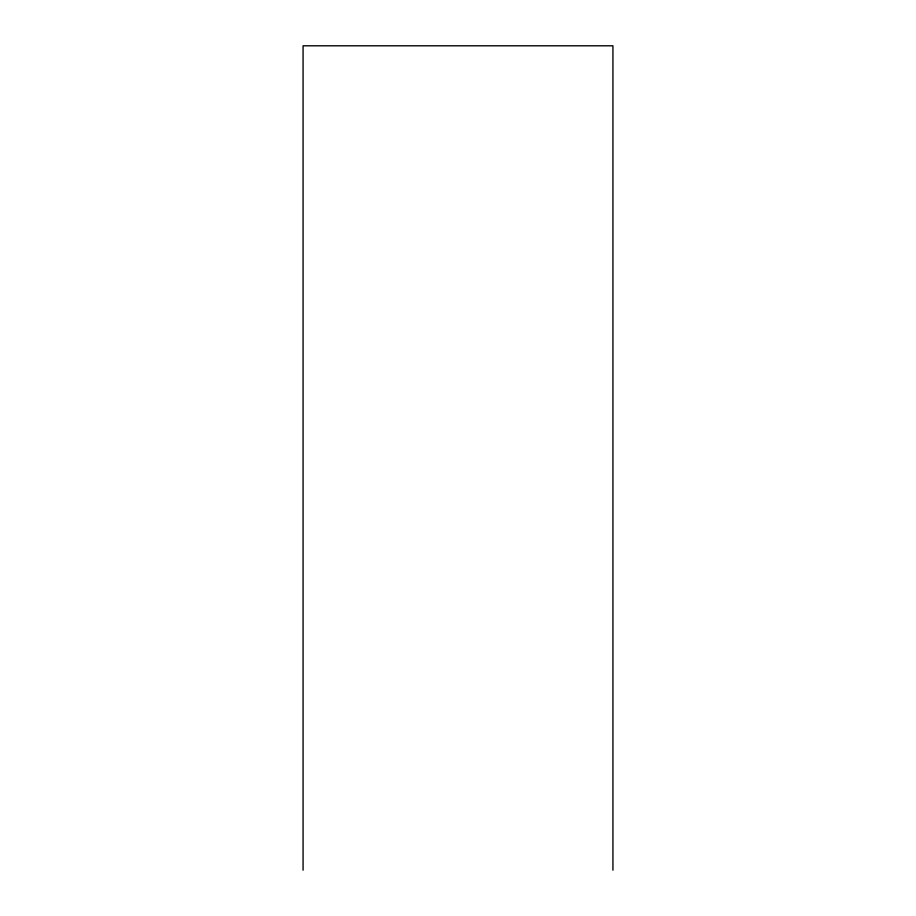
<?xml version="1.0" encoding="UTF-8"?>
<svg xmlns="http://www.w3.org/2000/svg" width="916" height="916" viewBox="0 0 916 916"><rect width="100%" height="100%" fill="white"/><g stroke="black" fill="none" stroke-linecap="round" stroke-linejoin="round"><path stroke-width="1.37" d="M612.93 870.2L612.93 45.8L303.07 45.8L303.07 870.2"/></g></svg>
